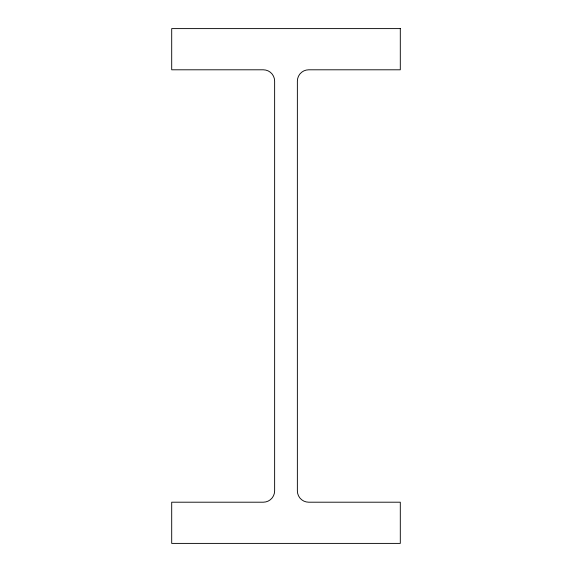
<?xml version="1.0" encoding="UTF-8"?>
<svg xmlns="http://www.w3.org/2000/svg" width="572" height="572" viewBox="0 0 572 572"><rect width="100%" height="100%" fill="white"/><g stroke="black" fill="none" stroke-linecap="round" stroke-linejoin="round"><path stroke-width="0.86" d="M400.3 28.6L171.7 28.6L171.7 69.798L263.299 69.798A11.333 11.333 0 0 1 274.632 81.131L274.632 490.869A11.333 11.333 0 0 1 263.299 502.202L171.7 502.202L171.7 543.4L400.3 543.4L400.3 502.202L308.701 502.202A11.333 11.333 0 0 1 297.368 490.869L297.368 81.131A11.333 11.333 0 0 1 308.701 69.798L400.3 69.798L400.3 28.6"/></g></svg>
